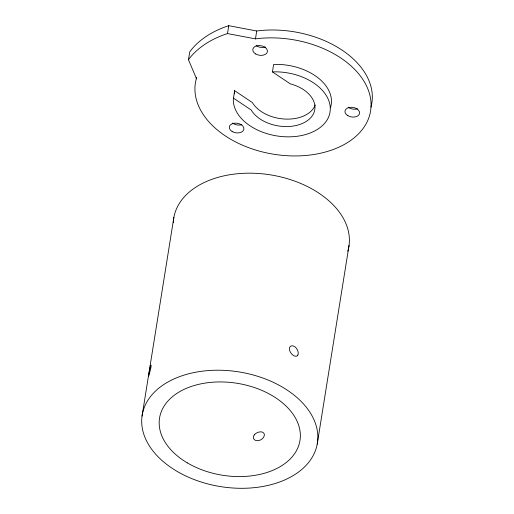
<?xml version="1.0" encoding="UTF-8"?>
<svg xmlns="http://www.w3.org/2000/svg" width="514" height="514" viewBox="0 0 514 514"><rect width="100%" height="100%" fill="white"/><g stroke="black" fill="none" stroke-linecap="round" stroke-linejoin="round"><path stroke-width="0.77" d="M315.243 104.959A33.391 21.864 9.1 0 1 285.617 119.087A33.391 21.864 9.1 0 1 252.38 102.569L234.602 90.657L233.317 99.33A48.843 31.977 9.1 0 0 283.914 136.705A48.843 31.977 9.1 0 0 330.014 105.28A48.843 31.977 9.1 0 0 273.628 71.851L272.433 71.902L273.628 64.468L274.823 64.411A48.843 31.977 9.1 0 1 330.438 107.837M234.602 90.657L234.506 91.89A48.843 31.977 9.1 0 0 234.545 93.921M148.713 374.61L148.475 376.454L148.79 375.644A5.808 0.411 -77.4 0 0 149.349 373.774L149.394 373.62A5.815 0.553 -76.2 0 0 150.216 370.575L150.261 370.395A5.802 0.687 -75 0 0 151.077 365.293L151.077 365.293A5.815 0.553 -76.2 0 0 150.698 365.467L150.698 365.467A5.808 0.411 -77.4 0 0 150.165 367.067L148.732 374.481M188.477 59.765L190.161 57.504A104.657 68.523 9.1 0 1 224.13 34.708L227.496 33.577L255.464 38.878L257.97 38.55A88.71 58.082 9.1 0 1 370.189 96.542A88.71 58.082 9.1 0 1 282.559 155.369A88.71 58.082 9.1 0 1 195.937 80.19L196.419 78.513L188.477 59.765L189.737 51.895L191.426 49.633A104.657 68.523 9.1 0 1 225.389 26.831L228.762 25.7L256.73 31.001L259.229 30.679A88.71 58.082 9.1 0 1 370.96 107.169M142.037 416.134L173.893 217.287M227.496 33.577L228.762 25.7M255.464 38.878L256.73 31.001M317.202 444.186A88.71 58.082 9.1 0 0 195.191 372.322A88.71 58.082 9.1 0 0 176.9 471.267A88.71 58.082 9.1 0 0 317.202 444.186L349.051 245.339M272.433 71.902L290.211 83.808L291.56 84.174A33.391 21.864 9.1 0 1 306.338 121.375A33.391 21.864 9.1 0 1 251.192 110.002L233.414 98.097M173.282 222.729A88.71 58.082 9.1 0 1 270.974 174.94A88.71 58.082 9.1 0 1 347.76 251.288M196.252 78.815A88.71 58.082 9.1 0 1 196.367 77.357M265.365 47.05A7.395 4.838 9.1 0 1 256.075 45.489M241.831 124.639A7.395 4.838 9.1 0 1 232.54 123.052M357.506 108.782A7.395 4.838 9.1 0 1 348.222 107.195M297.824 355.078L297.818 355.09A5.795 3.457 58.9 0 1 295.415 356.215A5.795 3.547 57.1 0 1 293.269 355.328A5.795 3.624 55.2 0 1 291.239 353.42L291.232 353.414A5.795 3.694 53.2 0 1 289.478 349.507A5.789 3.765 51.2 0 1 289.864 347.066L289.877 347.053A5.795 3.694 53.2 0 1 292.447 345.819A5.795 3.624 55.2 0 1 294.657 346.661A5.795 3.547 57.1 0 1 296.629 348.608L296.636 348.62A5.795 3.457 58.9 0 1 298.21 352.636L298.216 352.655A5.789 3.373 60.7 0 1 297.824 355.078M254.353 434.857L254.257 434.985A5.789 4.118 -19.7 0 0 253.665 438.68L253.723 438.795A5.789 4.067 -22.1 0 0 255.548 440.35L255.567 440.357A5.789 4.016 -24.4 0 0 257.572 440.678L257.591 440.678A5.808 3.971 -26.6 0 0 259.641 440.286L259.808 440.222A5.815 3.913 -28.8 0 0 261.87 439.084L261.896 439.065A5.789 3.836 -30.9 0 0 262.956 432.415L262.956 432.415A5.815 3.913 -28.8 0 0 261.144 431.889L261.028 431.889A5.808 3.971 -26.6 0 0 258.966 432.075A5.789 4.016 -24.4 0 0 256.756 432.923A5.789 4.067 -22.1 0 0 254.353 434.876M187.392 462.928A71.105 46.556 9.1 0 0 299.855 441.224A71.105 46.556 9.1 0 0 202.053 383.624A71.105 46.556 9.1 0 0 187.392 462.928M347.875 115.695A7.395 4.838 9.1 0 0 359.569 113.44A7.395 4.838 9.1 0 0 349.398 107.452A7.395 4.838 9.1 0 0 347.875 115.695M255.734 53.989A7.395 4.838 9.1 0 0 267.409 51.702A7.395 4.838 9.1 0 0 257.212 45.733A7.395 4.838 9.1 0 0 255.734 53.989M232.199 131.552A7.395 4.838 9.1 0 0 243.887 129.297A7.395 4.838 9.1 0 0 233.722 123.309A7.395 4.838 9.1 0 0 232.199 131.552"/></g></svg>
